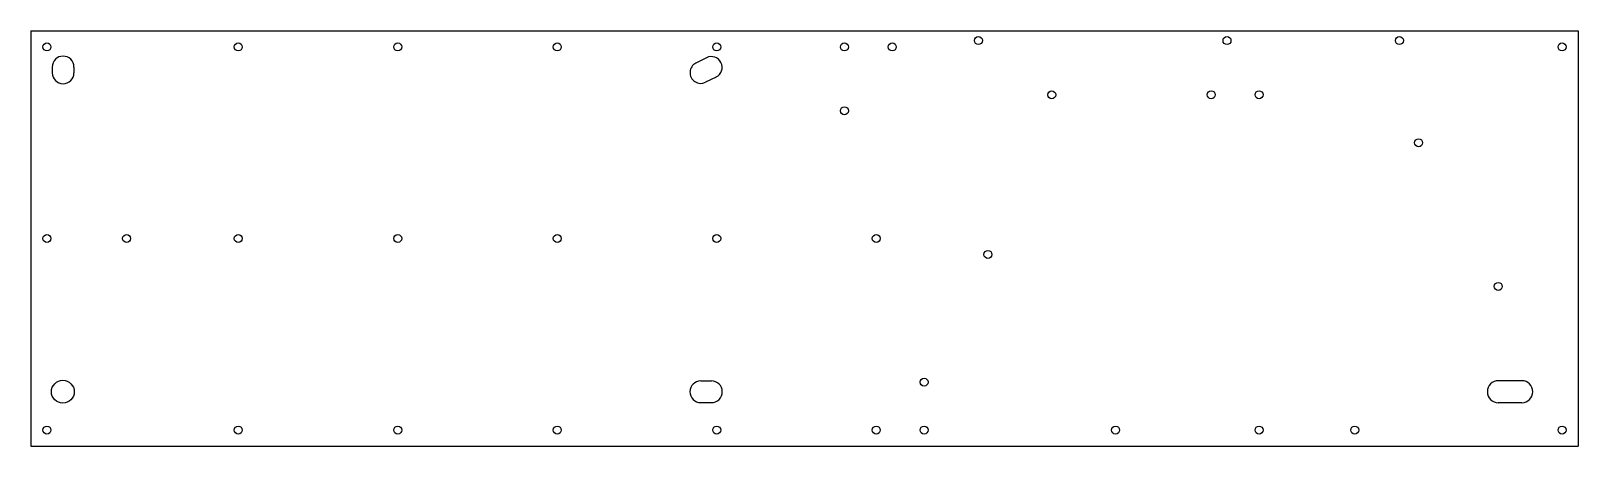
# Model space of a CAD drawing. Header units: millimetres. Extents: x 0 to 485, y 0 to 130.
import ezdxf

# ---------------------------------------------------------------- set-up
doc = ezdxf.new("R2010")
doc.units = ezdxf.units.MM

msp = doc.modelspace()

# ---------------------------------------------------------------- linework, layer by layer
at = {"color": 7, "linetype": 'Continuous', "lineweight": 25}
for p, q in [((0, 130), (485, 130)), ((0, 130), (0, 0)), ((485, 130), (485, 0)), ((211.8, 121.62), (208.48, 119.96)), ((6.67, 118.71), (6.67, 116.89)), ((13.49, 118.71), (13.49, 116.89)), ((214.81, 115.58), (211.5, 113.93)), ((209.99, 20.41), (213.3, 20.41)), ((467.38, 20.44), (460, 20.44)), ((209.99, 13.59), (213.3, 13.59)), ((467.38, 13.56), (460, 13.56)), ((0, 0), (485, 0))]:
    msp.add_line(p, q, dxfattribs=at)
for centre, radius in [((5, 125), 1.25), ((65, 125), 1.25), ((115, 125), 1.25), ((165, 125), 1.25), ((215, 125), 1.25), ((255, 125), 1.25), ((270, 125), 1.25), ((297, 127), 1.25), ((374.95, 127), 1.25), ((429, 127), 1.25), ((480, 125), 1.25), ((320, 110), 1.25), ((370, 110.03), 1.25), ((385, 110.03), 1.25), ((255, 105), 1.25), ((435, 95), 1.25), ((5, 65), 1.25), ((30, 65), 1.25), ((65, 65), 1.25), ((115, 65), 1.25), ((165, 65), 1.25), ((215, 65), 1.25), ((265, 65), 1.25), ((300, 60), 1.25), ((460, 50), 1.25), ((10, 17), 3.58), ((280, 20), 1.25), ((5, 5), 1.25), ((65, 5), 1.25), ((115, 5), 1.25), ((165, 5), 1.25), ((215, 5), 1.25), ((265, 5), 1.25), ((280, 5), 1.25), ((340, 5), 1.25), ((385, 5), 1.25), ((415, 5), 1.25), ((480, 5), 1.25)]:
    msp.add_circle(centre, radius, dxfattribs=at)
for centre, radius, start, end in [((10.08, 118.71), 3.41, 0, 180), ((213.3, 118.6), 3.37, 296.5534, 116.5534), ((10.08, 116.89), 3.41, 180, 0), ((209.99, 116.94), 3.37, 116.5534, 296.5534), ((209.99, 17), 3.41, 90, 270), ((213.3, 17), 3.41, 270, 90), ((460, 17), 3.44, 90, 270), ((467.38, 17), 3.44, 270, 90)]:
    msp.add_arc(centre, radius, start, end, dxfattribs=at)

doc.saveas('drawing.dxf')
